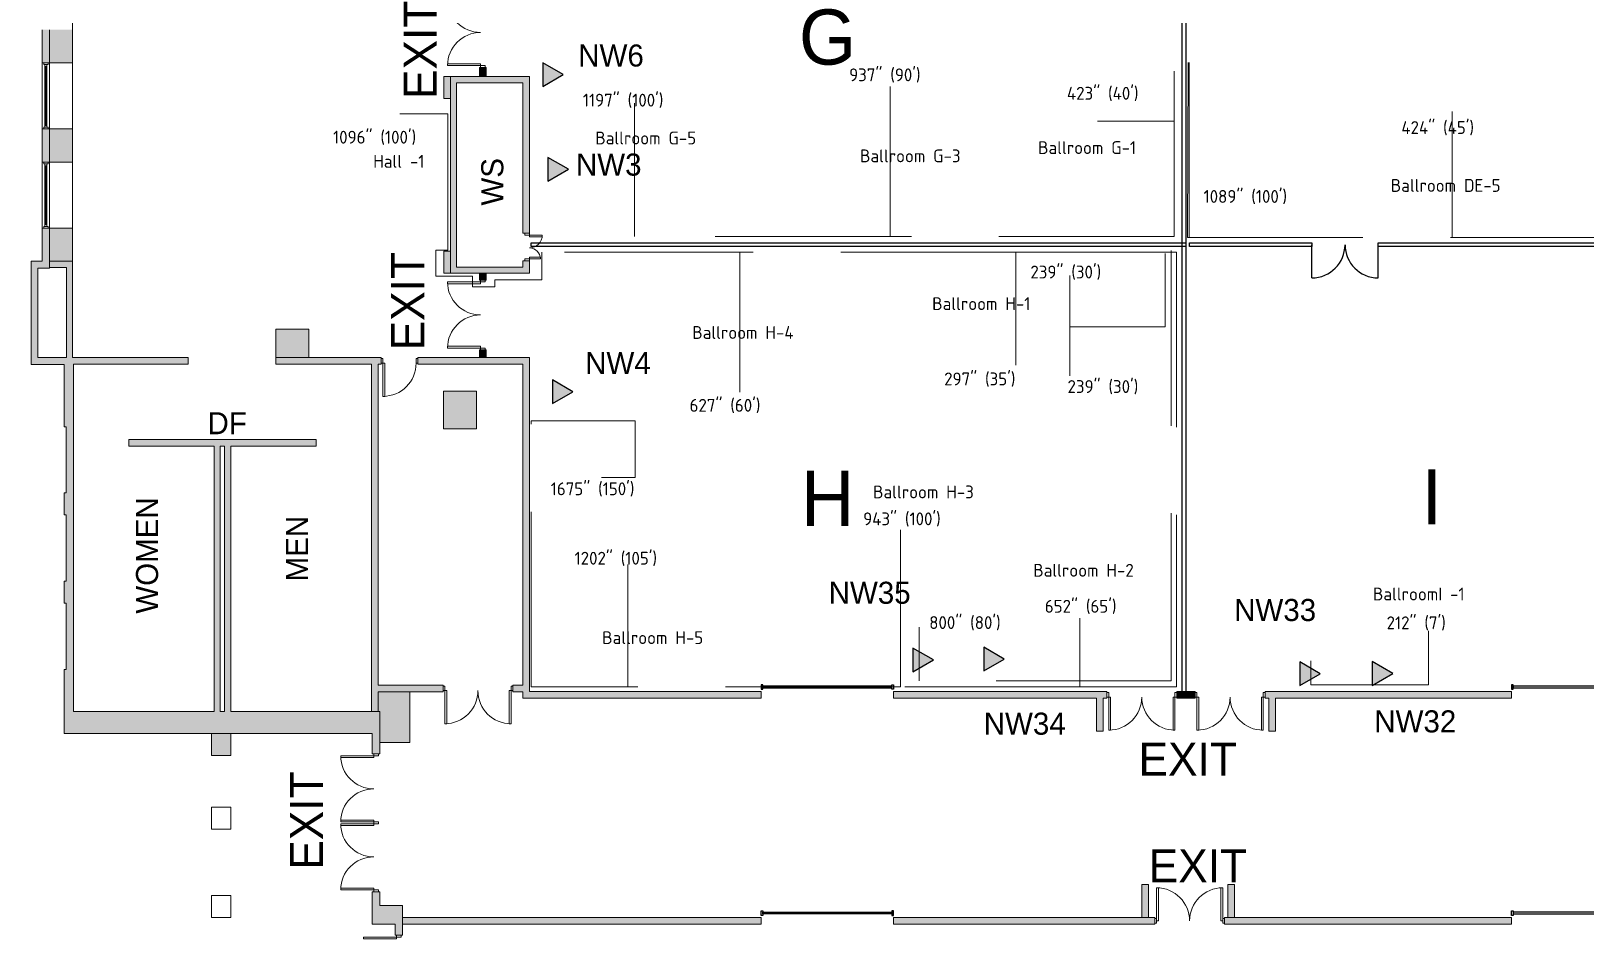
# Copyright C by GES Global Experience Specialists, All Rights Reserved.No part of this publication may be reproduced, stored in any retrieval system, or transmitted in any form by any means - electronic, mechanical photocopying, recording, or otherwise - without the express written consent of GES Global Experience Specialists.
# Model space of a CAD drawing. Header units: inches. Extents: x 619 to 4401, y -2787 to -96.
# Drawn here: x 619 to 2310, y -2763 to -1775 of the extents above; entities that cross this region are included whole.
import ezdxf
from ezdxf.enums import TextEntityAlignment as Align

# ---------------------------------------------------------------- set-up
doc = ezdxf.new("R2010")
doc.units = ezdxf.units.IN
doc.header["$LTSCALE"] = 100
doc.header["$MEASUREMENT"] = 0
doc.linetypes.add('DASHED', pattern=[19.049999999999997, 12.7, -6.35])
doc.linetypes.add('DASHEDTINY', pattern=[2.8575, 1.905, -0.9525])
for name, color, linetype, lineweight, true_color in [('AP-Name', 176, 'CONTINUOUS', 18, 0x000080), ('bldg_airwall_text', 176, 'CONTINUOUS', 25, 0x000080), ('WIRE RUN', 200, 'DASHEDTINY', 13, 0xaa00ff)]:
    doc.layers.add(name, color=color, linetype=linetype, lineweight=lineweight, true_color=true_color)
for name, color, linetype, lineweight in [('bldg_airwall', 52, 'DASHED', 25), ('bldg_doors', 7, 'CONTINUOUS', 13), ('bldg_glass', 7, 'CONTINUOUS', 13), ('bldg_text90', 94, 'CONTINUOUS', 25), ('bldg_wallint', 7, 'CONTINUOUS', 13), ('bldg_wallintsol', 7, 'CONTINUOUS', 13), ('data_jack', 110, 'CONTINUOUS', 25), ('LENGTH', 4, 'CONTINUOUS', 18)]:
    doc.layers.add(name, color=color, linetype=linetype, lineweight=lineweight)
doc.layers.add('bldg_doors_service', color=7, linetype='CONTINUOUS')
doc.styles.add('bldgtx30', font='bldgtx30')
doc.styles.add('bldgtx36', font='bldgtx36')
doc.styles.add('iso3098', font='iso3098')
doc.styles.add('showtx24', font='showtx24')

msp = doc.modelspace()

# ---------------------------------------------------------------- hatches: boundary and pattern name
at = {"layer": 'bldg_wallint'}
for points in [[(836.5832276990683, -2539.504327732803), (815.5832276990684, -2539.504327732802), (815.5832276990675, -2563.504327732801), (836.5832276990674, -2563.504327732802)], [(1023.458227699163, -2726.48496783215), (998.7082276991634, -2726.48496783215), (998.7082276991634, -2711.740741286927), (990.5832276991636, -2711.740741286927), (990.5832276991636, -2746.990741286927), (1015.333227699163, -2746.990741286927), (1015.333227699163, -2758.990741286927), (1023.458227699163, -2758.990741286927)]]:
    msp.add_hatch(color=256, dxfattribs=at).paths.add_polyline_path(points, flags=0)
at = {"layer": 'bldg_wallintsol'}
h = msp.add_hatch(color=256, dxfattribs=at)
h.paths.add_polyline_path([(664.4582276990717, -1665.74074128693), (639.5832276990533, -1665.74074128693), (639.5832276990485, -1701.740741286935), (664.4582276990742, -1701.740741286936)], flags=0)
h.paths.add_polyline_path([(664.4582276990794, -1773.740741286936), (639.583227699039, -1773.740741286935), (639.5832276990343, -1809.740741286935), (664.4582276990822, -1809.740741286936)], flags=0)
h.paths.add_polyline_path([(664.458227699087, -1881.740741286936), (639.5832276990249, -1881.740741286935), (639.5832276990201, -1917.740741286936), (664.4582276990899, -1917.740741286936)], flags=0)
h.paths.add_polyline_path([(664.4582276990949, -1989.740741286936), (639.5832276990106, -1989.740741286936), (639.5832276990059, -2025.740741286937), (664.4582276990976, -2025.740741286937)], flags=0)
for points in [[(639.5832276990391, -1773.740741286935), (631.4582276990391, -1773.740741286934), (631.4582276990344, -1809.740741286935), (639.5832276990343, -1809.740741286936)], [(1075.458227699163, -1824.740741286925), (1068.458227699163, -1824.740741286925), (1068.458227699163, -1848.740741286925), (1075.458227699163, -1848.740741286925)], [(1161.458227699163, -1824.740741286925), (1075.458227699163, -1824.740741286925), (1075.458227699163, -2038.740741286924), (1161.458227699163, -2038.740741286924), (1161.458227699163, -2025.115741286924), (1154.208227699163, -2025.115741286924), (1154.208227699163, -2032.115741286924), (1082.083227699163, -2032.115741286924), (1082.083227699163, -1831.365741286925), (1154.208227699163, -1831.365741286925), (1154.208227699162, -1995.115741286925), (1161.458227699163, -1995.115741286924)], [(1114.458227699163, -1814.740741286925), (1107.208227699163, -1814.740741286925), (1107.208227699163, -1824.740741286925), (1114.458227699163, -1824.740741286925)], [(639.5832276990249, -1881.740741286935), (631.458227699025, -1881.740741286935), (631.4582276990202, -1917.740741286934), (639.5832276990203, -1917.740741286936)], [(1075.458227699163, -2014.740741286924), (1068.458227699163, -2014.740741286924), (1068.458227699163, -2038.740741286924), (1075.458227699163, -2038.740741286924)], [(1114.458227699162, -2038.740741286924), (1107.208227699163, -2038.740741286924), (1107.208227699163, -2046.129841304496), (1114.458227699162, -2046.129841304496)], [(885.4582276990939, -2099.518941322068), (885.4582276990938, -2130.518941322068), (921.4582276990938, -2130.518941322069), (921.4582276990936, -2099.518941322068)], [(1000.145727699106, -2130.518941322069), (996.8332276990476, -2130.518941322069), (885.4582276990939, -2130.518941322068), (885.4582276990941, -2137.768941322068), (989.5832276990478, -2137.768941322069), (989.5832276990477, -2486.729250869084), (989.5832276990477, -2515.615741286925), (996.8332276990478, -2515.615741286925), (996.8332276990476, -2493.979250869084), (1067.458227699163, -2493.979250869084), (1067.458227699163, -2486.729250869084), (996.8332276990476, -2486.729250869084), (996.8332276990478, -2137.768941322069), (1000.145727699106, -2137.768941322069)], [(1161.458227699163, -2130.518941322069), (1040.145727699106, -2130.518941322069), (1040.145727699106, -2137.768941322069), (1154.208227699163, -2137.768941322069), (1154.208227699163, -2215.893941322072), (1154.208227699163, -2486.729250869085), (1143.458227699163, -2486.729250869085), (1143.458227699163, -2493.979250869085), (1154.208227699163, -2493.979250869084), (1154.208227699163, -2500.990741286925), (1413.458227699163, -2500.990741286925), (1413.458227699163, -2493.740741286925), (1161.458227699163, -2493.740741286925), (1161.458227699163, -2486.729250869085), (1161.458227699163, -2223.143941322072)], [(1114.458227699163, -2122.129841304496), (1107.208227699163, -2122.129841304496), (1107.208227699163, -2130.518941322069), (1114.458227699163, -2130.518941322069)], [(1103.995894817747, -2167.040096269743), (1067.995894817747, -2167.040096269743), (1067.995894817747, -2208.040096269743), (1103.995894817747, -2208.040096269744)], [(1031.445051121608, -2493.979250869084), (996.8332276990476, -2493.979250869084), (996.8332276990476, -2515.615741286925), (998.7082276991634, -2515.615741286925), (998.7082276991637, -2549.345495775972), (1031.445051121608, -2549.345495775972)], [(1789.458227699163, -2493.740741286925), (1781.833227699162, -2493.740741286925), (1557.458227699163, -2493.740741286925), (1557.458227699163, -2500.990741286925), (1778.208227699163, -2500.990741286925), (1778.208227699163, -2536.990741286925), (1785.458227699162, -2536.990741286925), (1785.458227699162, -2500.990741286925), (1789.458227699162, -2500.990741286925)], [(1885.458227699163, -2493.740741286924), (1865.458227699162, -2493.740741286925), (1865.458227699162, -2500.990741286925), (1885.458227699163, -2500.990741286925)], [(2229.458227699163, -2493.740741286925), (1969.083227699163, -2493.740741286925), (1961.458227699163, -2493.740741286925), (1961.458227699163, -2500.990741286925), (1965.458227699163, -2500.990741286925), (1965.458227699163, -2536.990741286925), (1972.708227699163, -2536.990741286925), (1972.708227699164, -2500.990741286925), (2229.458227699163, -2500.990741286924)], [(1834.800053181498, -2703.740741286927), (1827.550053181498, -2703.740741286927), (1827.550053181498, -2739.740741286928), (1834.800053181498, -2739.740741286928)], [(1928.277706690809, -2703.740741286927), (1921.027706690809, -2703.740741286927), (1921.027706690809, -2739.740741286927), (1928.277706690809, -2739.740741286928)], [(1413.458227699163, -2739.740741286926), (1023.458227699163, -2739.740741286927), (1023.458227699163, -2746.990741286926), (1413.458227699163, -2746.990741286927)], [(1841.458227699163, -2739.740741286927), (1557.458227699163, -2739.740741286927), (1557.458227699163, -2746.990741286927), (1841.458227699163, -2746.990741286926)], [(2229.458227699163, -2739.740741286927), (1917.458227699163, -2739.740741286927), (1917.458227699163, -2746.990741286927), (2229.458227699163, -2746.990741286927)]]:
    msp.add_hatch(color=256, dxfattribs=at).paths.add_polyline_path(points, flags=0)
h = msp.add_hatch(color=256, dxfattribs=at)
h.paths.add_polyline_path([(998.7082276991634, -2515.615741286925), (836.5832276990683, -2515.615741286922), (836.5832276990689, -2227.018941322069), (929.5832276990506, -2227.018941322069), (929.5832276990504, -2219.768941322069), (836.5832276990689, -2219.768941322069), (818.5832276990682, -2219.768941322069), (725.5832276990851, -2219.76894132207), (725.5832276990851, -2227.01894132207), (818.5832276990685, -2227.018941322069), (818.5832276990677, -2515.615741286922), (665.5832276990809, -2515.615741286925), (665.5832276990925, -2137.768941322068), (790.4582276990939, -2137.768941322068), (790.4582276990939, -2130.518941322068), (664.458227699094, -2130.518941322068), (664.4582276990974, -2025.740741286937), (639.5832276990059, -2025.740741286938), (639.5832276990053, -2032.365741286938), (657.8332276990972, -2032.365741286938), (657.8332276990936, -2130.518941322069), (626.9582276990828, -2130.518941322069), (626.9582276990687, -2033.240741286938), (639.583227699005, -2033.240741286938), (639.5832276990106, -1989.740741286935), (631.4582276990106, -1989.740741286935), (631.458227699006, -2025.740741286938), (619.4582276990672, -2025.740741286938), (619.4582276990837, -2138.01894132207), (655.4582276990924, -2138.018941322069), (655.45822769909, -2205.740741286924), (657.4582276990866, -2205.740741286924), (657.4582276990863, -2277.740741286924), (655.4582276990864, -2277.740741286924), (655.4582276990864, -2301.740741286924), (657.4582276990866, -2301.740741286925), (657.4582276990865, -2373.740741286924), (655.4582276990864, -2373.740741286924), (655.4582276990864, -2397.740741286924), (657.4582276990866, -2397.740741286924), (657.4582276990863, -2469.740741286925), (655.4582276990864, -2469.740741286925), (655.4582276990786, -2539.504327732803), (990.5832276991634, -2539.504327732802), (990.5832276991634, -2561.740741286927), (998.7082276991634, -2561.740741286927)], flags=0)
h.paths.add_polyline_path([(829.9582276990701, -2515.615741286922), (825.2082276990675, -2515.615741286922), (825.2082276990684, -2227.01894132207), (829.9582276990689, -2227.018941322069)], flags=0)
at = {"layer": 'data_jack'}
for points in [[(1198.30415939711, -1822.650698753579), (1175.914763516539, -1809.724175014939), (1175.914763516539, -1835.57722249222)], [(1203.779324074562, -1925.587314577287), (1181.389928193991, -1912.660790838646), (1181.389928193991, -1938.513838315928)], [(1208.769252527735, -2167.595164993148), (1186.379856647164, -2154.668641254508), (1186.379856647164, -2180.521688731789)], [(1600.808155886265, -2459.415262674701), (1578.418760005694, -2446.488738936061), (1578.418760005694, -2472.341786413342)], [(1677.858639822163, -2458.525494674869), (1655.469243941591, -2445.598970936228), (1655.469243941591, -2471.45201841351)], [(1999.185003786827, -2461.500997009898), (1999.185003786827, -2487.35404448718), (2021.574399667398, -2474.427520748538)], [(2078.075483116404, -2461.31732164077), (2078.075483116404, -2487.170369118052), (2100.464878996975, -2474.243845379411)]]:
    msp.add_hatch(color=256, dxfattribs=at).paths.add_polyline_path(points, flags=0)

# ---------------------------------------------------------------- linework, layer by layer
at = {"layer": 'bldg_airwall', "linetype": 'CONTINUOUS'}
for p, q in [((2012.458227699163, -2043.740741036923), (2012.458227699163, -2007.740741036923)), ((2084.458227699163, -2043.740741036923), (2084.458227699163, -2007.740741036923))]:
    msp.add_line(p, q, dxfattribs=at)
at = {"layer": 'bldg_airwall'}
for points in [[(1871.458227699163, -1630.998564672388), (1875.458227699162, -1630.998564672388), (1875.458227699162, -2497.15307912938), (1871.458227699163, -2497.15307912938)], [(1163.458417449162, -2005.740741036922), (1875.458227699162, -2005.740741036922), (1875.458227699162, -2009.740741036923), (1163.458417449162, -2009.740741036923)], [(1879.458227699163, -2005.740741036922), (2012.458227699163, -2005.740741036923), (2012.458227699163, -2009.740741036923), (1879.458227699163, -2009.740741036923)], [(2084.458227699163, -2005.740741036922), (2384.458227699163, -2005.740741036923), (2384.458227699163, -2009.740741036923), (2084.458227699163, -2009.740741036923)]]:
    msp.add_lwpolyline(points, close=True, dxfattribs=at)
at = {"layer": 'bldg_airwall', "linetype": 'CONTINUOUS'}
for centre, start, end in [((2012.458227699163, -2007.740741036923), 270, 0), ((2084.458227699163, -2007.740741036923), 180, 270)]:
    msp.add_arc(centre, 36, start, end, dxfattribs=at)
at = {"layer": 'bldg_doors'}
for p, q in [((1108.333227699163, -1810.740741286925), (1072.333227699163, -1810.740741286925)), ((1072.333227699163, -1810.740741286925), (1072.333227699163, -1812.740741286925)), ((1072.333227699163, -1812.740741286925), (1108.333227699163, -1812.740741286925)), ((1108.333227699163, -1812.740741286925), (1108.333227699163, -1810.740741286925)), ((1108.333227699163, -1814.740741286925), (1108.333227699163, -1812.740741286925)), ((1108.333227699163, -1812.740741286925), (1113.333227699163, -1812.740741286925)), ((1113.333227699163, -1814.740741286925), (1108.333227699163, -1814.740741286925)), ((1113.333227699163, -1812.740741286925), (1113.333227699163, -1814.740741286925)), ((1156.458227699163, -1997.115741286924), (1156.458227699163, -1995.115741286924)), ((1156.458227699163, -1995.115741286924), (1161.458227699163, -1995.115741286924)), ((1161.458227699163, -1995.115741286924), (1161.458227699163, -1997.115741286924)), ((1161.458227699163, -1997.115741286924), (1156.458227699163, -1997.115741286924)), ((1161.458227699163, -1997.115741286924), (1161.458227699163, -1999.115741286924)), ((1175.458227699162, -1997.115741286924), (1161.458227699163, -1997.115741286924)), ((1161.458227699163, -1999.115741286924), (1175.458227699162, -1999.115741286924)), ((1175.458227699162, -1999.115741286924), (1175.458227699162, -1997.115741286924)), ((1156.458227699163, -2023.115741286924), (1156.458227699163, -2025.115741286924)), ((1161.458227699163, -2023.115741286924), (1156.458227699163, -2023.115741286924)), ((1156.458227699163, -2025.115741286924), (1161.458227699163, -2025.115741286924)), ((1173.458227699162, -2021.115741286925), (1161.458227699163, -2021.115741286925)), ((1161.458227699163, -2021.115741286925), (1161.458227699163, -2023.115741286924)), ((1161.458227699163, -2025.115741286924), (1161.458227699163, -2023.115741286924)), ((1161.458227699163, -2023.115741286924), (1173.458227699162, -2023.115741286924)), ((1173.458227699162, -2023.115741286924), (1173.458227699162, -2021.115741286925)), ((1072.333227699163, -2050.129841304496), (1072.333227699163, -2048.129841304496)), ((1072.333227699163, -2048.129841304496), (1108.333227699163, -2048.129841304496)), ((1108.333227699163, -2050.129841304496), (1072.333227699163, -2050.129841304496)), ((1113.333227699162, -2046.129841304496), (1108.333227699163, -2046.129841304496)), ((1108.333227699163, -2046.129841304496), (1108.333227699163, -2048.129841304496)), ((1108.333227699163, -2048.129841304496), (1113.333227699162, -2048.129841304496)), ((1108.333227699163, -2048.129841304496), (1108.333227699163, -2050.129841304496)), ((1113.333227699162, -2048.129841304496), (1113.333227699162, -2046.129841304496)), ((1108.333227699163, -2118.129841304496), (1072.333227699163, -2118.129841304496)), ((1072.333227699163, -2118.129841304496), (1072.333227699163, -2120.129841304496)), ((1072.333227699163, -2120.129841304496), (1108.333227699163, -2120.129841304496)), ((1108.333227699163, -2120.129841304496), (1108.333227699163, -2118.129841304496)), ((1108.333227699163, -2122.129841304496), (1108.333227699163, -2120.129841304496)), ((1108.333227699163, -2120.129841304496), (1113.333227699162, -2120.129841304496)), ((1113.333227699162, -2122.129841304496), (1108.333227699163, -2122.129841304496)), ((1113.333227699162, -2120.129841304496), (1113.333227699162, -2122.129841304496)), ((1002.145727699105, -2131.643941322069), (1000.145727699106, -2131.643941322069)), ((1000.145727699106, -2131.643941322069), (1000.145727699106, -2136.643941322069)), ((1000.145727699106, -2136.643941322069), (1002.145727699105, -2136.643941322069)), ((1002.145727699105, -2136.643941322069), (1002.145727699105, -2131.643941322069)), ((1002.145727699105, -2136.643941322069), (1004.145727699106, -2136.643941322069)), ((1002.145727699105, -2172.643941322069), (1002.145727699105, -2136.643941322069)), ((1004.145727699106, -2136.643941322069), (1004.145727699106, -2172.643941322069)), ((1038.145727699106, -2131.643941322069), (1040.145727699106, -2131.643941322069)), ((1038.145727699106, -2136.643941322069), (1038.145727699106, -2131.643941322069)), ((1040.145727699106, -2136.643941322069), (1038.145727699106, -2136.643941322069)), ((1040.145727699106, -2131.643941322069), (1040.145727699106, -2136.643941322069)), ((1004.145727699106, -2172.643941322069), (1002.145727699105, -2172.643941322069)), ((1069.458227699163, -2487.854250869085), (1067.458227699163, -2487.854250869085)), ((1067.458227699163, -2487.854250869085), (1067.458227699163, -2492.854250869084)), ((1067.458227699163, -2492.854250869084), (1069.458227699163, -2492.854250869084)), ((1069.458227699163, -2492.854250869084), (1069.458227699163, -2487.854250869085)), ((1069.458227699163, -2492.854250869084), (1071.458227699163, -2492.854250869084)), ((1069.458227699163, -2528.854250869084), (1069.458227699163, -2492.854250869084)), ((1071.458227699163, -2492.854250869084), (1071.458227699163, -2528.854250869084)), ((1141.458227699163, -2492.854250869084), (1139.458227699163, -2492.854250869084)), ((1139.458227699163, -2492.854250869084), (1139.458227699162, -2528.854250869084)), ((1141.458227699163, -2487.854250869085), (1143.458227699163, -2487.854250869085)), ((1141.458227699163, -2492.854250869084), (1141.458227699163, -2487.854250869085)), ((1141.458227699162, -2528.854250869084), (1141.458227699163, -2492.854250869084)), ((1143.458227699163, -2492.854250869084), (1141.458227699163, -2492.854250869084)), ((1143.458227699163, -2487.854250869085), (1143.458227699163, -2492.854250869084)), ((1791.458227699163, -2494.865741286924), (1789.458227699162, -2494.865741286924)), ((1789.458227699162, -2494.865741286924), (1789.458227699162, -2499.865741286924)), ((1789.458227699162, -2499.865741286924), (1791.458227699163, -2499.865741286924)), ((1791.458227699163, -2499.865741286924), (1791.458227699163, -2494.865741286924)), ((1791.458227699163, -2499.865741286924), (1793.458227699163, -2499.865741286924)), ((1791.458227699163, -2535.865741286924), (1791.458227699163, -2499.865741286924)), ((1793.458227699163, -2499.865741286924), (1793.458227699163, -2535.865741286924)), ((1863.458227699162, -2499.865741286924), (1861.458227699163, -2499.865741286924)), ((1861.458227699163, -2499.865741286924), (1861.458227699163, -2535.865741286924)), ((1863.458227699162, -2494.865741286924), (1865.458227699162, -2494.865741286924)), ((1863.458227699162, -2499.865741286924), (1863.458227699162, -2494.865741286924)), ((1863.458227699162, -2535.865741286924), (1863.458227699162, -2499.865741286924)), ((1865.458227699162, -2499.865741286924), (1863.458227699162, -2499.865741286924)), ((1865.458227699162, -2494.865741286924), (1865.458227699162, -2499.865741286924)), ((1887.458227699163, -2494.865741286924), (1885.458227699163, -2494.865741286924)), ((1885.458227699163, -2494.865741286924), (1885.458227699163, -2499.865741286924)), ((1885.458227699163, -2499.865741286924), (1887.458227699163, -2499.865741286924)), ((1887.458227699163, -2499.865741286924), (1887.458227699163, -2494.865741286924)), ((1887.458227699163, -2499.865741286924), (1889.458227699163, -2499.865741286924)), ((1887.458227699163, -2535.865741286924), (1887.458227699163, -2499.865741286924)), ((1889.458227699163, -2499.865741286924), (1889.458227699163, -2535.865741286924)), ((1959.458227699163, -2499.865741286924), (1957.458227699163, -2499.865741286924)), ((1957.458227699163, -2499.865741286924), (1957.458227699163, -2535.865741286924)), ((1959.458227699163, -2494.865741286924), (1961.458227699163, -2494.865741286924)), ((1959.458227699163, -2499.865741286924), (1959.458227699163, -2494.865741286924)), ((1959.458227699163, -2535.865741286924), (1959.458227699163, -2499.865741286924)), ((1961.458227699163, -2499.865741286924), (1959.458227699163, -2499.865741286924)), ((1961.458227699163, -2494.865741286924), (1961.458227699163, -2499.865741286924)), ((1071.458227699163, -2528.854250869084), (1069.458227699163, -2528.854250869084)), ((1139.458227699162, -2528.854250869084), (1141.458227699162, -2528.854250869084)), ((1793.458227699163, -2535.865741286924), (1791.458227699163, -2535.865741286924)), ((1861.458227699163, -2535.865741286924), (1863.458227699162, -2535.865741286924)), ((1889.458227699163, -2535.865741286924), (1887.458227699163, -2535.865741286924)), ((1957.458227699163, -2535.865741286924), (1959.458227699163, -2535.865741286924)), ((956.1457276991634, -2565.740741286927), (956.1457276991634, -2563.740741286927)), ((956.1457276991634, -2563.740741286927), (992.1457276991634, -2563.740741286927)), ((992.1457276991634, -2565.740741286927), (956.1457276991634, -2565.740741286927)), ((997.1457276991634, -2561.740741286927), (992.1457276991634, -2561.740741286927)), ((992.1457276991634, -2561.740741286927), (992.1457276991634, -2563.740741286927)), ((997.1457276991634, -2561.740741286927), (992.1457276991634, -2561.740741286927)), ((992.1457276991634, -2561.740741286927), (992.1457276991634, -2563.740741286927)), ((992.1457276991634, -2563.740741286927), (997.1457276991634, -2563.740741286927)), ((992.1457276991634, -2563.740741286927), (992.1457276991634, -2565.740741286927)), ((992.1457276991634, -2563.740741286927), (997.1457276991634, -2563.740741286927)), ((997.1457276991634, -2563.740741286927), (997.1457276991634, -2561.740741286927)), ((997.1457276991634, -2563.740741286927), (997.1457276991634, -2561.740741286927)), ((992.1457276991634, -2633.740741286927), (956.1457276991634, -2633.740741286926)), ((956.1457276991634, -2633.740741286926), (956.1457276991634, -2635.740741286927)), ((956.1457276991634, -2635.740741286927), (992.1457276991634, -2635.740741286927)), ((956.1457276991634, -2639.740741286927), (956.1457276991634, -2637.740741286927)), ((956.1457276991634, -2637.740741286927), (992.1457276991634, -2637.740741286927)), ((992.1457276991634, -2635.740741286927), (992.1457276991634, -2633.740741286927)), ((992.1457276991634, -2637.740741286927), (992.1457276991634, -2635.740741286927)), ((992.1457276991634, -2635.740741286927), (997.1457276991634, -2635.740741286927)), ((997.1457276991634, -2635.740741286927), (992.1457276991634, -2635.740741286927)), ((992.1457276991634, -2635.740741286927), (992.1457276991634, -2637.740741286927)), ((997.1457276991634, -2637.740741286927), (992.1457276991634, -2637.740741286927)), ((992.1457276991634, -2637.740741286927), (992.1457276991634, -2639.740741286927)), ((992.1457276991634, -2637.740741286927), (997.1457276991634, -2637.740741286927)), ((997.1457276991634, -2635.740741286927), (997.1457276991634, -2637.740741286927)), ((997.1457276991634, -2637.740741286927), (997.1457276991634, -2635.740741286927)), ((992.1457276991634, -2639.740741286927), (956.1457276991634, -2639.740741286927)), ((992.1457276991634, -2707.740741286927), (956.1457276991634, -2707.740741286927)), ((956.1457276991634, -2707.740741286927), (956.1457276991634, -2709.740741286927)), ((956.1457276991634, -2709.740741286927), (992.1457276991634, -2709.740741286927)), ((992.1457276991634, -2709.740741286927), (992.1457276991634, -2707.740741286927)), ((992.1457276991634, -2711.740741286927), (992.1457276991634, -2709.740741286927)), ((992.1457276991634, -2711.740741286927), (992.1457276991634, -2709.740741286927)), ((992.1457276991634, -2709.740741286927), (997.1457276991634, -2709.740741286927)), ((997.1457276991634, -2711.740741286927), (992.1457276991634, -2711.740741286927)), ((997.1457276991634, -2711.740741286927), (992.1457276991634, -2711.740741286927)), ((997.1457276991634, -2709.740741286927), (997.1457276991634, -2711.740741286927)), ((997.1457276991634, -2709.740741286927), (997.1457276991634, -2711.740741286927)), ((1845.458227699163, -2707.365741286926), (1843.458227699163, -2707.365741286926)), ((1843.458227699163, -2707.365741286926), (1843.458227699163, -2743.365741286926)), ((1845.458227699163, -2743.365741286926), (1845.458227699163, -2707.365741286926)), ((1913.458227699163, -2743.365741286927), (1913.458227699163, -2707.365741286927)), ((1913.458227699163, -2707.365741286927), (1915.458227699163, -2707.365741286927)), ((1915.458227699163, -2707.365741286927), (1915.458227699163, -2743.365741286927)), ((1843.458227699163, -2740.865741286927), (1841.458227699163, -2740.865741286927)), ((1841.458227699163, -2740.865741286927), (1841.458227699163, -2745.865741286927)), ((1841.458227699163, -2745.865741286927), (1843.458227699163, -2745.865741286927)), ((1843.458227699163, -2745.865741286927), (1843.458227699163, -2740.865741286927)), ((1843.458227699163, -2743.365741286926), (1845.458227699163, -2743.365741286926)), ((1915.458227699163, -2743.365741286927), (1913.458227699163, -2743.365741286927)), ((1915.458227699163, -2740.865741286927), (1917.458227699163, -2740.865741286927)), ((1915.458227699163, -2745.865741286927), (1915.458227699163, -2740.865741286927)), ((1917.458227699163, -2745.865741286927), (1915.458227699163, -2745.865741286927)), ((1917.458227699163, -2740.865741286927), (1917.458227699163, -2745.865741286927)), ((980.8957276991632, -2762.990741286927), (980.8957276991632, -2760.990741286927)), ((980.8957276991632, -2760.990741286927), (1016.895727699163, -2760.990741286927)), ((1016.895727699163, -2762.990741286927), (980.8957276991632, -2762.990741286927)), ((1021.895727699163, -2758.990741286927), (1016.895727699163, -2758.990741286927)), ((1016.895727699163, -2758.990741286927), (1016.895727699163, -2760.990741286927)), ((1016.895727699163, -2760.990741286927), (1021.895727699163, -2760.990741286927)), ((1016.895727699163, -2760.990741286927), (1016.895727699163, -2762.990741286927)), ((1021.895727699163, -2760.990741286927), (1021.895727699163, -2758.990741286927))]:
    msp.add_line(p, q, dxfattribs=at)
for centre, radius, start, end in [((1108.333227699163, -1740.740741286925), 36, 180, -90), ((1108.333227699163, -1812.740741286925), 36, 90, 180), ((1161.458227699163, -1997.115741286924), 14, 270, 0), ((1161.458227699163, -2023.115741286924), 12, 0, 90), ((1108.333227699163, -2048.129841304496), 36, 180, -90), ((1108.333227699163, -2120.129841304496), 36, 90, 180), ((1002.145727699105, -2136.643941322069), 36, 270, 0), ((1069.458227699163, -2492.854250869084), 36, -90.0000000000002, -1.017777498068325e-13), ((1141.458227699163, -2492.854250869084), 36, 179.9999999999998, 269.9999999999998), ((1791.458227699163, -2499.865741286924), 36, -90, 0), ((1863.458227699162, -2499.865741286924), 36, 180, 270), ((1887.458227699163, -2499.865741286924), 36, -90, 0), ((1959.458227699163, -2499.865741286924), 36, 180, 270), ((992.1457276991634, -2563.740741286927), 36, 180, -90), ((992.1457276991634, -2635.740741286927), 36, 90, 180), ((992.1457276991634, -2637.740741286927), 36, 180, -90), ((992.1457276991634, -2709.740741286927), 36, 90, 180), ((1843.458227699163, -2743.365741286926), 36, 0, 90), ((1915.458227699163, -2743.365741286927), 36, 90, 180)]:
    msp.add_arc(centre, radius, start, end, dxfattribs=at)
at = {"layer": 'bldg_doors_service'}
for p, q in [((1415.458227699163, -2486.365741286924), (1413.458227699163, -2486.365741286924)), ((1413.458227699163, -2486.365741286924), (1413.458227699163, -2491.365741286924)), ((1413.458227699163, -2491.365741286924), (1415.458227699163, -2491.365741286924)), ((1415.458227699163, -2491.365741286924), (1415.458227699163, -2486.365741286924)), ((1555.458227699163, -2487.865741286924), (1415.458227699163, -2487.865741286924)), ((1415.458227699163, -2487.865741286924), (1415.458227699163, -2489.865741286925)), ((1415.458227699163, -2489.865741286925), (1555.458227699163, -2489.865741286925)), ((1555.458227699163, -2486.365741286924), (1557.458227699163, -2486.365741286924)), ((1555.458227699163, -2491.365741286924), (1555.458227699163, -2486.365741286924)), ((1555.458227699163, -2489.865741286925), (1555.458227699163, -2487.865741286924)), ((1557.458227699163, -2491.365741286924), (1555.458227699163, -2491.365741286924)), ((1557.458227699163, -2486.365741286924), (1557.458227699163, -2491.365741286924)), ((2231.458227699163, -2486.365741286924), (2229.458227699163, -2486.365741286924)), ((2229.458227699163, -2486.365741286924), (2229.458227699163, -2491.365741286924)), ((2229.458227699163, -2491.365741286924), (2231.458227699163, -2491.365741286924)), ((2231.458227699163, -2491.365741286924), (2231.458227699163, -2486.365741286924)), ((2371.458227699163, -2487.865741286924), (2231.458227699163, -2487.865741286924)), ((2231.458227699163, -2487.865741286924), (2231.458227699163, -2489.865741286925)), ((2231.458227699163, -2489.865741286925), (2371.458227699163, -2489.865741286925)), ((1413.458227699163, -2737.365741286927), (1413.458227699163, -2732.365741286927)), ((1413.458227699163, -2732.365741286927), (1415.458227699163, -2732.365741286927)), ((1415.458227699163, -2737.365741286927), (1413.458227699163, -2737.365741286927)), ((1415.458227699163, -2732.365741286927), (1415.458227699163, -2737.365741286927)), ((1415.458227699163, -2735.865741286927), (1415.458227699163, -2733.865741286927)), ((1415.458227699163, -2733.865741286927), (1555.458227699163, -2733.865741286927)), ((1555.458227699163, -2735.865741286927), (1415.458227699163, -2735.865741286927)), ((1557.458227699163, -2732.365741286927), (1555.458227699163, -2732.365741286927)), ((1555.458227699163, -2732.365741286927), (1555.458227699163, -2737.365741286927)), ((1555.458227699163, -2733.865741286927), (1555.458227699163, -2735.865741286927)), ((1555.458227699163, -2737.365741286927), (1557.458227699163, -2737.365741286927)), ((1557.458227699163, -2737.365741286927), (1557.458227699163, -2732.365741286927)), ((2229.458227699163, -2737.365741286927), (2229.458227699163, -2732.365741286927)), ((2229.458227699163, -2732.365741286927), (2231.458227699163, -2732.365741286927)), ((2231.458227699163, -2737.365741286927), (2229.458227699163, -2737.365741286927)), ((2231.458227699163, -2732.365741286927), (2231.458227699163, -2737.365741286927)), ((2231.458227699163, -2733.865741286927), (2231.458227699163, -2735.865741286927)), ((2371.458227699163, -2733.865741286927), (2231.458227699163, -2733.865741286927)), ((2231.458227699163, -2735.865741286927), (2371.458227699163, -2735.865741286927))]:
    msp.add_line(p, q, dxfattribs=at)
at = {"layer": 'bldg_glass'}
for p, q in [((631.4582276990249, -1881.740741286934), (631.4582276990344, -1809.740741286934)), ((637.8829336990344, -1809.740741286935), (633.1585216990344, -1809.740741286935)), ((633.1585216990344, -1809.740741286935), (633.158521699034, -1811.709246286935)), ((633.158521699034, -1811.709246286935), (637.8829336990341, -1811.709246286935)), ((636.504980199034, -1811.709246286935), (634.5364751990342, -1811.709246286935)), ((634.5364751990342, -1811.709246286935), (634.5364751990252, -1879.772236286935)), ((634.5364751990338, -1813.677751286935), (636.5049801990338, -1813.677751286935)), ((635.5207276990254, -1877.803731286935), (635.5207276990338, -1813.677751286935)), ((636.5049801990252, -1879.772236286935), (636.504980199034, -1811.709246286935)), ((637.8829336990341, -1811.709246286935), (637.8829336990344, -1809.740741286935)), ((639.5832276990249, -1881.740741286936), (639.5832276990343, -1809.740741286935)), ((633.1585216990248, -1881.740741286934), (633.1585216990252, -1879.772236286935)), ((633.1585216990252, -1879.772236286935), (637.8829336990252, -1879.772236286935)), ((637.882933699025, -1881.740741286935), (633.1585216990248, -1881.740741286934)), ((634.5364751990254, -1877.803731286935), (636.5049801990255, -1877.803731286935)), ((634.5364751990252, -1879.772236286935), (636.5049801990252, -1879.772236286935)), ((637.8829336990252, -1879.772236286935), (637.882933699025, -1881.740741286935)), ((631.4582276990108, -1989.740741286935), (631.4582276990202, -1917.740741286934)), ((637.8829336990203, -1917.740741286936), (633.1585216990203, -1917.740741286935)), ((633.1585216990203, -1917.740741286935), (633.15852169902, -1919.709246286935)), ((633.15852169902, -1919.709246286935), (637.88293369902, -1919.709246286936)), ((636.50498019902, -1919.709246286936), (634.53647519902, -1919.709246286935)), ((634.53647519902, -1919.709246286935), (634.5364751990111, -1987.772236286935)), ((634.5364751990197, -1921.677751286935), (636.5049801990197, -1921.677751286935)), ((635.5207276990113, -1985.803731286935), (635.5207276990197, -1921.677751286935)), ((636.5049801990111, -1987.772236286935), (636.50498019902, -1919.709246286936)), ((637.88293369902, -1919.709246286936), (637.8829336990203, -1917.740741286936)), ((639.5832276990108, -1989.740741286936), (639.5832276990203, -1917.740741286936)), ((633.1585216990109, -1989.740741286935), (633.1585216990112, -1987.772236286935)), ((633.1585216990112, -1987.772236286935), (637.8829336990111, -1987.772236286935)), ((637.8829336990109, -1989.740741286935), (633.1585216990109, -1989.740741286935)), ((634.5364751990114, -1985.803731286935), (636.5049801990114, -1985.803731286935)), ((634.5364751990111, -1987.772236286935), (636.5049801990111, -1987.772236286935)), ((637.8829336990111, -1987.772236286935), (637.8829336990109, -1989.740741286935))]:
    msp.add_line(p, q, dxfattribs=at)
at = {"layer": 'bldg_wallint'}
for p, q in [((664.4582276990974, -2025.740741286936), (664.4582276990639, -1557.740741286925)), ((631.4582276990391, -1773.740741286934), (631.4582276990344, -1809.740741286934)), ((639.5832276990343, -1809.740741286935), (639.5832276990391, -1773.740741286935)), ((631.4582276990344, -1809.740741286934), (639.5832276990343, -1809.740741286935)), ((639.5832276990343, -1809.740741286935), (664.4582276991184, -1809.740741286936)), ((1068.458227699163, -1848.740741286925), (1068.458227699163, -1824.740741286925)), ((1068.458227699163, -1824.740741286925), (1075.458227699163, -1824.740741286925)), ((1161.458227699163, -1824.740741286925), (1075.458227699163, -1824.740741286925)), ((1075.458227699163, -1824.740741286925), (1075.458227699163, -2038.740741286925)), ((1107.208227699163, -1814.740741286925), (1107.208227699163, -1824.740741286925)), ((1114.458227699163, -1814.740741286925), (1107.208227699163, -1814.740741286925)), ((1114.458227699163, -1824.740741286925), (1114.458227699163, -1814.740741286925)), ((1161.458227699163, -1995.115741286924), (1161.458227699163, -1824.740741286925)), ((1082.083227699163, -1831.365741286925), (1154.208227699163, -1831.365741286925)), ((1082.083227699163, -2032.115741286925), (1082.083227699163, -1831.365741286925)), ((1154.208227699163, -1831.365741286925), (1154.208227699163, -1995.115741286924)), ((1075.458227699163, -1848.740741286925), (1068.458227699163, -1848.740741286925)), ((631.4582276990249, -1881.740741286934), (631.4582276990202, -1917.740741286934)), ((639.5832276990249, -1881.740741286936), (631.4582276990249, -1881.740741286934)), ((639.5832276990201, -1917.740741286936), (639.5832276990249, -1881.740741286936)), ((639.5832276990249, -1881.740741286936), (664.458227699109, -1881.740741286936)), ((631.4582276990202, -1917.740741286934), (639.5832276990201, -1917.740741286936)), ((639.5832276990203, -1917.740741286936), (664.4582276991043, -1917.740741286936)), ((631.4582276990106, -1989.740741286935), (631.458227699006, -2025.740741286938)), ((639.5832276990106, -1989.740741286936), (631.4582276990106, -1989.740741286935)), ((639.583227699005, -2033.240741286938), (639.5832276990106, -1989.740741286936)), ((639.5832276990108, -1989.740741286936), (664.4582276990949, -1989.740741286936)), ((1154.208227699163, -1995.115741286924), (1161.458227699163, -1995.115741286924)), ((619.4582276990672, -2025.740741286938), (619.4582276990837, -2138.018941322071)), ((631.4582276990059, -2025.740741286938), (619.4582276990672, -2025.740741286938)), ((664.4582276990974, -2025.740741286937), (639.5832276990049, -2025.740741286938)), ((639.5832276990049, -2025.740741286938), (639.5832276990053, -2032.365741286938)), ((664.4582276990938, -2130.518941322068), (664.4582276990974, -2025.740741286936)), ((1068.458227699163, -2038.740741286924), (1068.458227699163, -2014.740741286924)), ((1068.458227699163, -2014.740741286924), (1075.458227699163, -2014.740741286924)), ((1154.208227699163, -2025.115741286924), (1154.208227699163, -2032.115741286924)), ((1161.458227699163, -2025.115741286924), (1154.208227699163, -2025.115741286924)), ((1161.458227699163, -2038.740741286924), (1161.458227699163, -2025.115741286924)), ((626.9582276990828, -2130.51894132207), (626.9582276990687, -2033.240741286938)), ((626.9582276990686, -2033.240741286938), (639.5832276990049, -2033.240741286938)), ((639.5832276990053, -2032.365741286938), (657.8332276990972, -2032.365741286938)), ((657.8332276990972, -2032.365741286938), (657.8332276990938, -2130.518941322069)), ((1075.458227699163, -2038.740741286924), (1068.458227699163, -2038.740741286924)), ((1075.458227699163, -2038.740741286924), (1161.458227699163, -2038.740741286924)), ((1154.208227699163, -2032.115741286924), (1082.083227699163, -2032.115741286924)), ((1107.208227699163, -2038.740741286924), (1107.208227699163, -2046.129841304496)), ((1114.458227699163, -2046.129841304496), (1114.458227699163, -2038.740741286924)), ((1107.208227699163, -2046.129841304496), (1114.458227699163, -2046.129841304496)), ((885.4582276990939, -2130.518941322068), (885.4582276990939, -2099.518941322068)), ((885.4582276990939, -2099.518941322068), (921.4582276990938, -2099.518941322068)), ((921.4582276990938, -2099.518941322068), (921.4582276990938, -2130.518941322068)), ((626.9582276990827, -2130.518941322069), (657.8332276990938, -2130.518941322069)), ((790.4582276990939, -2130.518941322068), (664.4582276990933, -2130.518941322068)), ((790.4582276990939, -2137.768941322068), (790.4582276990939, -2130.518941322068)), ((996.8332276990476, -2130.518941322069), (885.4582276990939, -2130.518941322068)), ((885.4582276990939, -2130.518941322068), (885.4582276990939, -2137.768941322068)), ((1000.145727699106, -2130.518941322069), (996.8332276990476, -2130.518941322069)), ((1000.145727699106, -2137.768941322069), (1000.145727699106, -2130.518941322069)), ((1000.145727699106, -2130.518941322069), (1000.145727699106, -2137.768941322069)), ((1161.458227699163, -2130.518941322069), (1040.145727699106, -2130.518941322069)), ((1040.145727699106, -2130.518941322069), (1040.145727699106, -2137.768941322069)), ((1107.208227699163, -2122.129841304496), (1107.208227699163, -2130.518941322069)), ((1114.458227699163, -2122.129841304496), (1107.208227699163, -2122.129841304496)), ((1114.458227699163, -2130.518941322069), (1114.458227699163, -2122.129841304496)), ((1161.458227699163, -2223.143941322072), (1161.458227699163, -2130.518941322069)), ((619.4582276990837, -2138.01894132207), (655.4582276990919, -2138.018941322069)), ((655.4582276990924, -2138.018941322068), (655.4582276990899, -2205.740741286924)), ((665.5832276990809, -2515.615741286925), (665.5832276990925, -2137.768941322068)), ((665.5832276990925, -2137.768941322068), (790.4582276990939, -2137.768941322068)), ((885.4582276990939, -2137.768941322068), (989.5832276990477, -2137.768941322069)), ((989.5832276990477, -2137.768941322068), (989.5832276990477, -2486.729250869084)), ((996.8332276990476, -2486.729250869084), (996.8332276990476, -2137.768941322068)), ((996.8332276990476, -2137.768941322069), (1000.145727699106, -2137.768941322069)), ((1040.145727699106, -2137.768941322069), (1154.208227699163, -2137.768941322069)), ((1154.208227699163, -2137.768941322069), (1154.208227699163, -2486.729250869085)), ((1154.208227699163, -2137.768941322069), (1154.208227699163, -2215.893941322072)), ((1067.995894817747, -2208.040096269744), (1067.995894817747, -2167.040096269744)), ((1067.995894817747, -2167.040096269744), (1103.995894817747, -2167.040096269744)), ((1103.995894817747, -2167.040096269744), (1103.995894817747, -2208.040096269744)), ((655.4582276990899, -2205.740741286924), (657.4582276990866, -2205.740741286924)), ((657.4582276990866, -2205.740741286924), (657.4582276990865, -2277.740741286924)), ((1067.995894817747, -2208.040096269744), (1103.995894817747, -2208.040096269744)), ((818.5832276990682, -2219.768941322069), (725.5832276990851, -2219.76894132207)), ((725.5832276990851, -2219.76894132207), (725.5832276990851, -2227.01894132207)), ((725.5832276990851, -2227.01894132207), (818.5832276990684, -2227.018941322069)), ((836.5832276990689, -2219.768941322069), (818.5832276990682, -2219.768941322069)), ((818.5832276990684, -2227.018941322069), (818.5832276990677, -2515.615741286922)), ((825.2082276990675, -2515.615741286922), (825.2082276990684, -2227.018941322069)), ((825.2082276990684, -2227.018941322069), (829.9582276990689, -2227.018941322069)), ((829.9582276990689, -2227.018941322069), (829.9582276990683, -2515.615741286922)), ((929.5832276990504, -2219.768941322069), (836.5832276990689, -2219.768941322069)), ((836.5832276990683, -2515.615741286922), (836.5832276990689, -2227.018941322069)), ((836.5832276990689, -2227.018941322069), (929.5832276990506, -2227.018941322069)), ((929.5832276990506, -2227.018941322069), (929.5832276990504, -2219.768941322069)), ((1161.458227699163, -2486.729250869085), (1161.458227699163, -2223.143941322072)), ((655.4582276990864, -2277.740741286924), (655.4582276990864, -2301.740741286924)), ((657.4582276990865, -2277.740741286924), (655.4582276990864, -2277.740741286924)), ((655.4582276990865, -2301.740741286924), (657.4582276990866, -2301.740741286924)), ((657.4582276990866, -2301.740741286924), (657.4582276990865, -2373.740741286924)), ((655.4582276990864, -2373.740741286924), (655.4582276990864, -2397.740741286924)), ((657.4582276990865, -2373.740741286924), (655.4582276990864, -2373.740741286924)), ((655.4582276990865, -2397.740741286924), (657.4582276990866, -2397.740741286924)), ((657.4582276990866, -2397.740741286924), (657.4582276990865, -2469.740741286925)), ((655.4582276990864, -2469.740741286925), (655.4582276990786, -2539.504327732803)), ((657.4582276990865, -2469.740741286925), (655.4582276990864, -2469.740741286925)), ((989.5832276990477, -2486.729250869084), (989.5832276990475, -2515.615741286925)), ((1067.458227699163, -2486.729250869084), (996.8332276990476, -2486.729250869084)), ((996.8332276990476, -2515.615741286925), (996.8332276990476, -2493.979250869084)), ((996.8332276990476, -2493.979250869084), (1067.458227699163, -2493.979250869084)), ((1031.445051121608, -2493.979250869084), (1031.445051121608, -2549.345495775972)), ((1067.458227699163, -2493.979250869084), (1067.458227699163, -2486.729250869084)), ((1154.208227699163, -2486.729250869085), (1143.458227699163, -2486.729250869085)), ((1143.458227699163, -2486.729250869085), (1143.458227699163, -2493.979250869085)), ((1143.458227699163, -2493.979250869085), (1154.208227699163, -2493.979250869085)), ((1154.208227699163, -2493.979250869085), (1154.208227699163, -2500.990741286925)), ((1154.208227699163, -2500.990741286925), (1413.458227699163, -2500.990741286925)), ((1161.458227699163, -2493.740741286925), (1161.458227699163, -2486.729250869085)), ((1413.458227699163, -2493.740741286925), (1161.458227699163, -2493.740741286925)), ((1413.458227699163, -2500.990741286925), (1413.458227699163, -2493.740741286925)), ((1781.833227699162, -2493.740741286925), (1557.458227699163, -2493.740741286925)), ((1557.458227699163, -2493.740741286925), (1557.458227699163, -2500.990741286925)), ((1557.458227699163, -2500.990741286925), (1778.208227699163, -2500.990741286925)), ((1778.208227699163, -2500.990741286925), (1778.208227699163, -2536.990741286925)), ((1789.458227699162, -2493.740741286925), (1781.833227699162, -2493.740741286925)), ((1785.458227699162, -2536.990741286925), (1785.458227699162, -2500.990741286925)), ((1785.458227699162, -2500.990741286925), (1789.458227699162, -2500.990741286925)), ((1789.458227699162, -2500.990741286925), (1789.458227699162, -2493.740741286925)), ((1885.458227699163, -2493.740741286925), (1865.458227699162, -2493.740741286925)), ((1865.458227699162, -2493.740741286925), (1865.458227699162, -2500.990741286925)), ((1865.458227699162, -2500.990741286925), (1885.458227699163, -2500.990741286925)), ((1885.458227699163, -2500.990741286925), (1885.458227699163, -2493.740741286925)), ((1969.083227699163, -2493.740741286925), (1961.458227699163, -2493.740741286925)), ((1961.458227699163, -2493.740741286925), (1961.458227699163, -2500.990741286925)), ((1961.458227699163, -2500.990741286925), (1965.458227699163, -2500.990741286925)), ((1965.458227699163, -2500.990741286925), (1965.458227699163, -2536.990741286925)), ((2229.458227699163, -2493.740741286925), (1969.083227699163, -2493.740741286925)), ((1972.708227699163, -2500.990741286925), (2229.458227699163, -2500.990741286925)), ((1972.708227699163, -2536.990741286925), (1972.708227699163, -2500.990741286925)), ((2229.458227699163, -2500.990741286925), (2229.458227699163, -2493.740741286925)), ((818.5832276990677, -2515.615741286922), (665.5832276990809, -2515.615741286925)), ((829.9582276990683, -2515.615741286922), (825.2082276990675, -2515.615741286922)), ((998.7082276991637, -2515.615741286925), (836.5832276990683, -2515.615741286922)), ((989.5832276990475, -2515.615741286925), (996.8332276990476, -2515.615741286925)), ((998.7082276991634, -2561.740741286927), (998.7082276991634, -2515.615741286925)), ((655.4582276990786, -2539.504327732803), (990.5832276991636, -2539.504327732803)), ((815.5832276990684, -2539.504327732802), (815.5832276990675, -2563.504327732801)), ((836.5832276990683, -2539.504327732803), (815.5832276990684, -2539.504327732802)), ((836.5832276990676, -2563.504327732802), (836.5832276990683, -2539.504327732803)), ((990.5832276991636, -2539.504327732803), (990.5832276991634, -2561.740741286927)), ((998.7082276991634, -2549.345495775972), (1031.445051121608, -2549.345495775972)), ((1778.208227699163, -2536.990741286925), (1785.458227699162, -2536.990741286925)), ((1965.458227699163, -2536.990741286925), (1972.708227699163, -2536.990741286925)), ((815.5832276990675, -2563.504327732801), (836.5832276990676, -2563.504327732802)), ((998.7082276991634, -2561.740741286927), (990.5832276991634, -2561.740741286927)), ((815.5832276990684, -2619.740741286924), (815.5832276990675, -2643.740741286924)), ((836.5832276990683, -2619.740741286924), (815.5832276990684, -2619.740741286924)), ((836.5832276990676, -2643.740741286924), (836.5832276990683, -2619.740741286924)), ((815.5832276990675, -2643.740741286924), (836.5832276990676, -2643.740741286924)), ((1827.550053181498, -2703.740741286927), (1834.800053181498, -2703.740741286927)), ((1827.550053181498, -2739.740741286927), (1827.550053181498, -2703.740741286927)), ((1834.800053181498, -2703.740741286927), (1834.800053181498, -2739.740741286927)), ((1921.027706690809, -2703.740741286927), (1928.277706690809, -2703.740741286927)), ((1921.027706690809, -2739.740741286927), (1921.027706690809, -2703.740741286927)), ((1928.277706690809, -2703.740741286927), (1928.277706690809, -2739.740741286927)), ((815.5832276990652, -2715.740741286924), (815.5832276990643, -2739.740741286924)), ((836.5832276990651, -2715.740741286924), (815.5832276990652, -2715.740741286924)), ((836.5832276990644, -2739.740741286924), (836.5832276990651, -2715.740741286924)), ((998.7082276991634, -2711.740741286927), (990.5832276991634, -2711.740741286927)), ((990.5832276991634, -2746.990741286927), (990.5832276991634, -2711.740741286927)), ((998.2707276991636, -2711.740741286927), (991.0207276991636, -2711.740741286927)), ((998.7082276991634, -2726.48496783215), (998.7082276991634, -2711.740741286927)), ((1023.458227699163, -2726.48496783215), (998.7082276991634, -2726.48496783215)), ((1023.458227699163, -2758.990741286927), (1023.458227699163, -2726.48496783215)), ((815.5832276990643, -2739.740741286924), (836.5832276990644, -2739.740741286924)), ((1015.333227699163, -2746.990741286927), (990.5832276991634, -2746.990741286927)), ((1015.333227699163, -2758.990741286927), (1015.333227699163, -2746.990741286927)), ((1413.458227699163, -2739.740741286927), (1023.458227699163, -2739.740741286927)), ((1023.458227699163, -2739.740741286927), (1023.458227699163, -2746.990741286927)), ((1023.458227699163, -2746.990741286927), (1413.458227699163, -2746.990741286927)), ((1413.458227699163, -2746.990741286927), (1413.458227699163, -2739.740741286927)), ((1557.458227699163, -2739.740741286927), (1557.458227699163, -2746.990741286927)), ((1841.458227699163, -2739.740741286927), (1557.458227699163, -2739.740741286927)), ((1557.458227699163, -2746.990741286927), (1841.458227699163, -2746.990741286926)), ((1841.458227699163, -2746.990741286927), (1841.458227699163, -2739.740741286927)), ((2229.458227699163, -2739.740741286927), (1917.458227699163, -2739.740741286927)), ((1917.458227699163, -2746.990741286927), (1917.458227699163, -2739.740741286927)), ((1917.458227699163, -2739.740741286927), (1917.458227699163, -2746.990741286927)), ((1917.458227699163, -2746.990741286926), (2229.458227699163, -2746.990741286927)), ((2229.458227699163, -2746.990741286927), (2229.458227699163, -2739.740741286927)), ((1015.333227699163, -2758.990741286927), (1023.458227699163, -2758.990741286927))]:
    msp.add_line(p, q, dxfattribs=at)
at = {"layer": 'data_jack'}
for points in [[(1198.30415939711, -1822.650698753579), (1175.914763516539, -1809.724175014939), (1175.914763516539, -1835.57722249222)], [(1203.779324074562, -1925.587314577287), (1181.389928193991, -1912.660790838646), (1181.389928193991, -1938.513838315928)], [(1208.769252527735, -2167.595164993148), (1186.379856647164, -2154.668641254508), (1186.379856647164, -2180.521688731789)], [(1600.808155886265, -2459.415262674701), (1578.418760005694, -2446.488738936061), (1578.418760005694, -2472.341786413342)], [(1677.858639822163, -2458.525494674869), (1655.469243941591, -2445.598970936228), (1655.469243941591, -2471.45201841351)], [(2021.574399667398, -2474.427520748538), (1999.185003786827, -2461.500997009898), (1999.185003786827, -2487.35404448718)], [(2100.464878996975, -2474.243845379411), (2078.075483116404, -2461.31732164077), (2078.075483116404, -2487.170369118052)]]:
    msp.add_lwpolyline(points, close=True, dxfattribs=at)
at = {"layer": 'WIRE RUN', "color": 40, "true_color": 0xffaa00}
for p, q in [((1877.283965070353, -1999.826614117881), (1880.272810169073, -1075.98423553927)), ((1859.473288297622, -2014.133338897335), (1859.473288297622, -2482.194974966807)), ((1585.252520089745, -2482.194974966807), (1585.252520089745, -2423.676319555356)), ((1859.473288297622, -2482.194974966807), (1585.252520089745, -2482.194974966807))]:
    msp.add_line(p, q, dxfattribs=at)
at = {"layer": 'WIRE RUN'}
for p, q in [((1862.628982650571, -1532.988292569185), (1862.628982650571, -1873.375914822214)), ((1879.107990896557, -1999.866112088236), (1879.107990896557, -1729.895811001817)), ((1553.895965640498, -1998.872480246115), (1553.895965640498, -1835.56421452491)), ((1275.862818834851, -1998.872480246115), (1275.862818834851, -1853.613041675237)), ((1072.671469783072, -1865.381528968496), (1020.466611839866, -1865.381528968496)), ((1072.671469783072, -2013.648461420783), (1072.671469783072, -1865.381528968496)), ((1862.628982650571, -1873.375914822214), (1779.359146151248, -1873.375914822214)), ((1862.628982650571, -1873.375914822214), (1862.628982650571, -1998.872480246115)), ((2165.052957811673, -1999.826614117881), (2165.052957811673, -1862.837692882673)), ((1553.895965640498, -1998.872480246115), (1275.862818834851, -1998.872480246115)), ((1862.628982650571, -1998.872480246115), (1553.895965640498, -1998.872480246115)), ((1877.283965070353, -1999.826614117881), (2165.052957811673, -1999.826614117881)), ((1059.674104631854, -2042.034453010908), (1059.674104631854, -2013.648461420783)), ((1059.674104631854, -2013.648461420783), (1072.671469783072, -2013.648461420783)), ((1390.172664666499, -2015.831397549222), (1175.081901085466, -2015.831397549222)), ((1175.081901085466, -2015.831397549222), (1175.081901085466, -2046.041486012977)), ((1690.614479629996, -2015.831397549222), (1390.172664666499, -2015.831397549222)), ((1390.172664666499, -2015.831397549222), (1390.172664666499, -2168.237968402539)), ((1865.328584674995, -2015.831397549222), (1690.614479629996, -2015.831397549222)), ((1690.614479629996, -2015.831397549222), (1690.614479629996, -2138.776904175008)), ((1865.328584674995, -2015.831397549222), (1865.328584674995, -2488.65355311476)), ((1099.579429957788, -2042.034453010908), (1059.674104631854, -2042.034453010908)), ((1099.579429957788, -2053.393389562697), (1099.579429957788, -2042.034453010908)), ((1175.081901085466, -2046.041486012977), (1123.795700263652, -2046.041486012977)), ((1123.795700263652, -2046.041486012977), (1123.795700263652, -2053.393389562697)), ((1123.795700263652, -2053.393389562697), (1099.579429957788, -2053.393389562697)), ((1565.011808156607, -2488.65355311476), (1565.011808156607, -2318.041659910391)), ((1268.530252169775, -2488.65355311476), (1268.530252169775, -2355.775579675242)), ((1760.225522632267, -2488.65355311476), (1760.225522632267, -2414.111727023164)), ((2139.205457729151, -2486.404166358749), (2139.205457729151, -2427.837220959266)), ((2011.291194018501, -2460.586930600354), (2011.291194018501, -2486.404166358749)), ((1565.011808156607, -2488.65355311476), (1268.530252169775, -2488.65355311476)), ((1760.225522632267, -2488.65355311476), (1565.011808156607, -2488.65355311476)), ((1865.328584674995, -2488.65355311476), (1760.225522632267, -2488.65355311476)), ((2011.291194018501, -2486.404166358749), (2139.205457729151, -2486.404166358749))]:
    msp.add_line(p, q, dxfattribs=at)
at = {"layer": 'WIRE RUN', "color": 3}
for p, q in [((2165.052957811673, -1999.826614117881), (2404.42715484648, -1999.826614117881)), ((1852.864440460764, -2017.058619504987), (1852.864440460764, -2096.984478836643)), ((1749.084517070254, -2096.984478836643), (1749.084517070254, -2041.182476429463)), ((1852.864440460764, -2096.984478836643), (1749.084517070254, -2096.984478836643)), ((1749.084517070254, -2096.984478836643), (1749.084517070254, -2150.321255856195)), ((1163.443699884238, -2488.65355311476), (1163.443699884238, -2199.25356106742)), ((1163.443699884238, -2199.25356106742), (1276.458702899349, -2199.25356106742)), ((1276.458702899349, -2199.25356106742), (1276.458702899349, -2261.118529190964)), ((1276.458702899349, -2261.118529190964), (1239.985383973733, -2261.118529190964)), ((1268.530252169775, -2488.65355311476), (1163.443699884238, -2488.65355311476))]:
    msp.add_line(p, q, dxfattribs=at)

# ---------------------------------------------------------------- texts
at = {"layer": 'AP-Name', "style": 'iso3098'}
for s, p in [('Ballroom G-5', (1233.065249126743, -1898.576511542026)), ('Hall -1', (991.5370044524327, -1924.000537297217)), ('Ballroom G-3', (1520.954952531107, -1918.018413590113)), ('Ballroom G-1', (1714.626207548588, -1909.045228029458)), ('Ballroom DE-5', (2098.229890266611, -1950.172328515795)), ('Ballroom H-1', (1599.470326186843, -2078.787988218524)), ('Ballroom H-4', (1338.500179464445, -2110.194137680819)), ('Ballroom H-3', (1535.162496335478, -2283.675725186825)), ('Ballroom H-2', (1709.391849304873, -2368.920988013052)), ('BallroomI -1', (2078.836298961868, -2394.707801032315)), ('Ballroom H-5', (1240.542903760623, -2442.202003425072))]:
    msp.add_text(s, height=14, dxfattribs=at).set_placement(p)
at = {"layer": 'bldg_airwall_text', "style": 'bldgtx36'}
for s, p in [('G', (1485.758783308304, -1811.720475687291)), ('H', (1485.758783308304, -2313.555841471861)), ('I', (2142.901292460455, -2311.898274053443))]:
    msp.add_text(s, height=60, dxfattribs=at).set_placement(p, align=Align.CENTER)
at = {"layer": 'bldg_text90'}
for s, height, style, p in [('EXIT', 36, 'bldgtx36', (1060.506766193434, -1795.626575874839)), ('EXIT', 36, 'bldgtx36', (1047.023820607367, -2069.1922447055)), ('WOMEN', 24, 'bldgtx30', (757.5494522517187, -2345.825137067236)), ('MEN', 24, 'bldgtx30', (920.6366049340292, -2338.374936166349)), ('EXIT', 36, 'bldgtx36', (937.0370793564557, -2634.261179490621))]:
    msp.add_text(s, height=height, rotation=90, dxfattribs=dict(at, style=style)).set_placement(p, align=Align.CENTER)
at = {"layer": 'bldg_text90', "style": 'bldgtx36'}
msp.add_text('WS', height=24, rotation=90, dxfattribs=at).set_placement((1133.062658874364, -1965.066532998886))
at = {"layer": 'bldg_text90'}
for s, height, style, p in [('DF', 24, 'bldgtx30', (832.6944673746348, -2213.872113724669)), ('EXIT', 36, 'bldgtx36', (1877.371332019518, -2585.319670612525)), ('EXIT', 36, 'bldgtx36', (1888.465508426845, -2701.512916865327))]:
    msp.add_text(s, height=height, dxfattribs=dict(at, style=style)).set_placement(p, align=Align.CENTER)
at = {"layer": 'data_jack', "style": 'showtx24'}
for s, p in [('NW6', (1214.531801227723, -1813.814556599308)), ('NW3', (1212.033176411536, -1932.479397680949)), ('NW4', (1222.027675676294, -2148.476062415074)), ('NW35', (1486.882255479464, -2398.394996679218)), ('NW33', (1927.890146789312, -2417.131549067211)), ('NW34', (1655.539692537572, -2540.792783678703)), ('NW32', (2080.306505077828, -2538.294572977223))]:
    msp.add_text(s, height=24, dxfattribs=at).set_placement(p)
at = {"layer": 'LENGTH', "style": 'iso3098'}
for s, p in [('937" (90\')', (1509.136237757472, -1829.852283069685)), ('1197" (100\')', (1219.508005426442, -1857.398446470734)), ('423" (40\')', (1746.033243006493, -1849.92163069045)), ('424" (45\')', (2109.741424346977, -1887.229633497882)), ('1096" (100\')', (947.8455579079932, -1897.694632560219)), ('1089" (100\')', (1894.598288501516, -1962.171444147936)), ('239" (30\')', (1706.276989159053, -2044.417479708423)), ('297" (35\')', (1612.483669876679, -2160.7073515862)), ('239" (30\')', (1746.651912546585, -2169.013771006041)), ('627" (60\')', (1335.603022548638, -2189.433718746484)), ('1675" (150\')', (1184.559239860254, -2280.276536730989)), ('943" (100\')', (1524.382363975255, -2312.945313767212)), ('1202" (105\')', (1210.511234661227, -2355.799436449247)), ('652" (65\')', (1721.935160295187, -2408.072047632828)), ('800" (80\')', (1596.216931846157, -2425.820571402799)), ('212" (7\')', (2093.687747375386, -2426.068443175336))]:
    msp.add_text(s, height=14, dxfattribs=at).set_placement(p)

doc.saveas('drawing.dxf')
